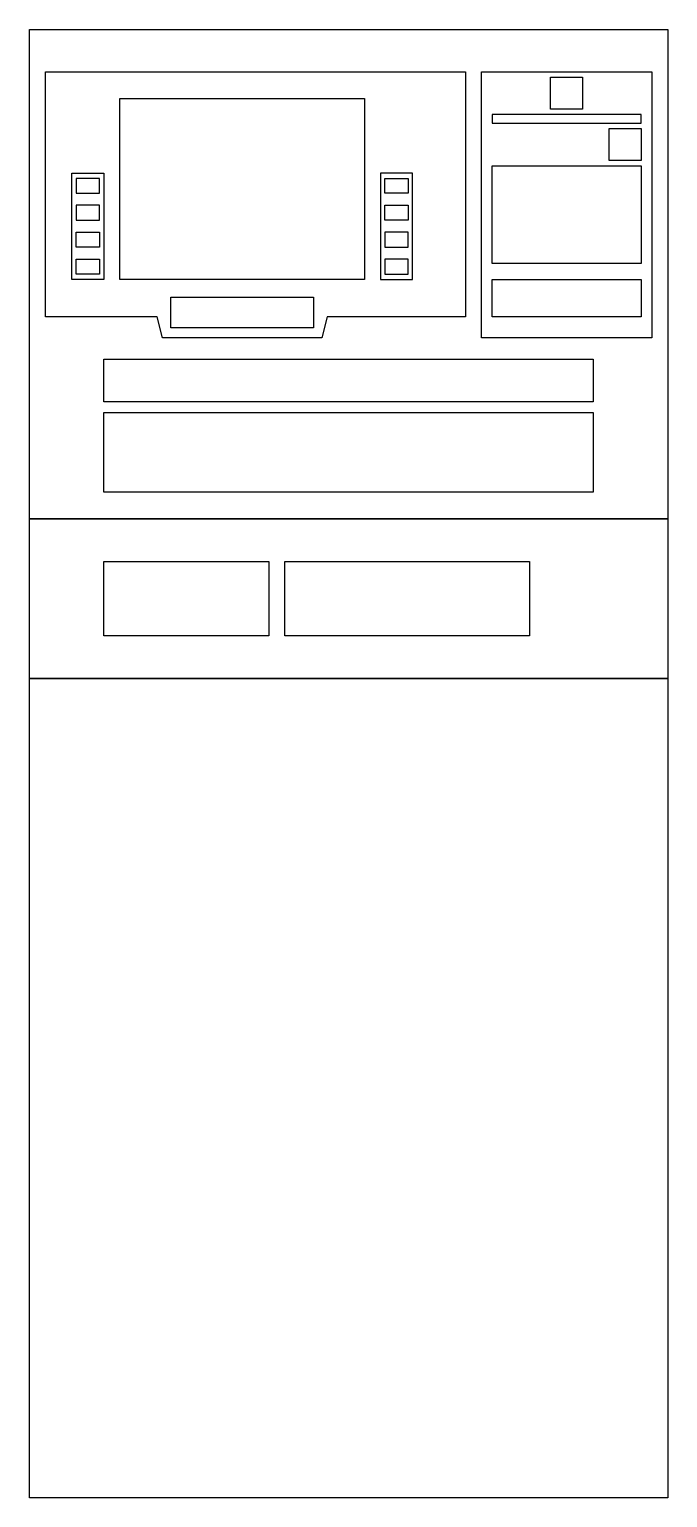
# Model space of a CAD drawing. Header units: millimetres. Extents: x 1428.02 to 1428.62, y 2711.18 to 2712.56.
import ezdxf

# ---------------------------------------------------------------- set-up
doc = ezdxf.new("R2010")
doc.units = ezdxf.units.MM
doc.header["$LTSCALE"] = 10
doc.layers.add('Equipam_diversos', color=1, linetype='Continuous')

msp = doc.modelspace()

# ---------------------------------------------------------------- linework, layer by layer
at = {"layer": 'Equipam_diversos'}
for points in [[(1428.0229, 2712.0993), (1428.0229, 2712.5593), (1428.6229, 2712.5593), (1428.6229, 2712.0993)], [(1428.2979, 2712.2693), (1428.1479, 2712.2693), (1428.1429, 2712.2893), (1428.0379, 2712.2893), (1428.0379, 2712.5193), (1428.4328, 2712.5193), (1428.4328, 2712.2893), (1428.3029, 2712.2893)], [(1428.4478, 2712.2693), (1428.4478, 2712.5193), (1428.6079, 2712.5193), (1428.6079, 2712.2693)], [(1428.5128, 2712.4843), (1428.5128, 2712.5143), (1428.5428, 2712.5143), (1428.5428, 2712.4843)], [(1428.1079, 2712.3243), (1428.1079, 2712.4943), (1428.3379, 2712.4943), (1428.3379, 2712.3243)], [(1428.4578, 2712.4793), (1428.4578, 2712.4712), (1428.5979, 2712.4712), (1428.5979, 2712.4793)], [(1428.5679, 2712.4362), (1428.5679, 2712.4662), (1428.5979, 2712.4662), (1428.5979, 2712.4362)], [(1428.0629, 2712.3243), (1428.0629, 2712.4243), (1428.0929, 2712.4243), (1428.0929, 2712.3243)], [(1428.3829, 2712.3243), (1428.3829, 2712.4243), (1428.3529, 2712.4243), (1428.3529, 2712.3243)], [(1428.4578, 2712.3393), (1428.4578, 2712.4312), (1428.5979, 2712.4312), (1428.5979, 2712.3393)], [(1428.4578, 2712.2892), (1428.4578, 2712.3243), (1428.5979, 2712.3243), (1428.5979, 2712.2892)], [(1428.1558, 2712.2789), (1428.1558, 2712.3077), (1428.29, 2712.3077), (1428.29, 2712.2789)], [(1428.0929, 2712.2093), (1428.0929, 2712.2493), (1428.5529, 2712.2493), (1428.5529, 2712.2093)], [(1428.0929, 2712.1243), (1428.0929, 2712.1993), (1428.5529, 2712.1993), (1428.5529, 2712.1243)], [(1428.0229, 2711.9493), (1428.0229, 2712.0993), (1428.6229, 2712.0993), (1428.6229, 2711.9493)], [(1428.0929, 2711.9893), (1428.0929, 2712.0593), (1428.2479, 2712.0593), (1428.2479, 2711.9893)], [(1428.2629, 2711.9893), (1428.2629, 2712.0593), (1428.4929, 2712.0593), (1428.4929, 2711.9893)], [(1428.0229, 2711.1793), (1428.0229, 2711.9493), (1428.6229, 2711.9493), (1428.6229, 2711.1793)]]:
    msp.add_lwpolyline(points, close=True, dxfattribs=at)
for points in [[(1428.0669, 2712.4053), (1428.0888, 2712.4053), (1428.0888, 2712.4193), (1428.0669, 2712.4193), (1428.0669, 2712.4053)], [(1428.3788, 2712.4053), (1428.3569, 2712.4053), (1428.3569, 2712.4193), (1428.3788, 2712.4193), (1428.3788, 2712.4053)], [(1428.0669, 2712.38), (1428.0888, 2712.38), (1428.0888, 2712.394), (1428.0669, 2712.394), (1428.0669, 2712.38)], [(1428.3788, 2712.38), (1428.3569, 2712.38), (1428.3569, 2712.394), (1428.3788, 2712.394), (1428.3788, 2712.38)], [(1428.0669, 2712.3687), (1428.0888, 2712.3687), (1428.0888, 2712.3547), (1428.0669, 2712.3547), (1428.0669, 2712.3687)], [(1428.3788, 2712.3687), (1428.3569, 2712.3687), (1428.3569, 2712.3547), (1428.3788, 2712.3547), (1428.3788, 2712.3687)], [(1428.0669, 2712.3434), (1428.0888, 2712.3434), (1428.0888, 2712.3293), (1428.0669, 2712.3293), (1428.0669, 2712.3434)], [(1428.3788, 2712.3434), (1428.3569, 2712.3434), (1428.3569, 2712.3293), (1428.3788, 2712.3293), (1428.3788, 2712.3434)]]:
    msp.add_lwpolyline(points, dxfattribs=at)

doc.saveas('drawing.dxf')
